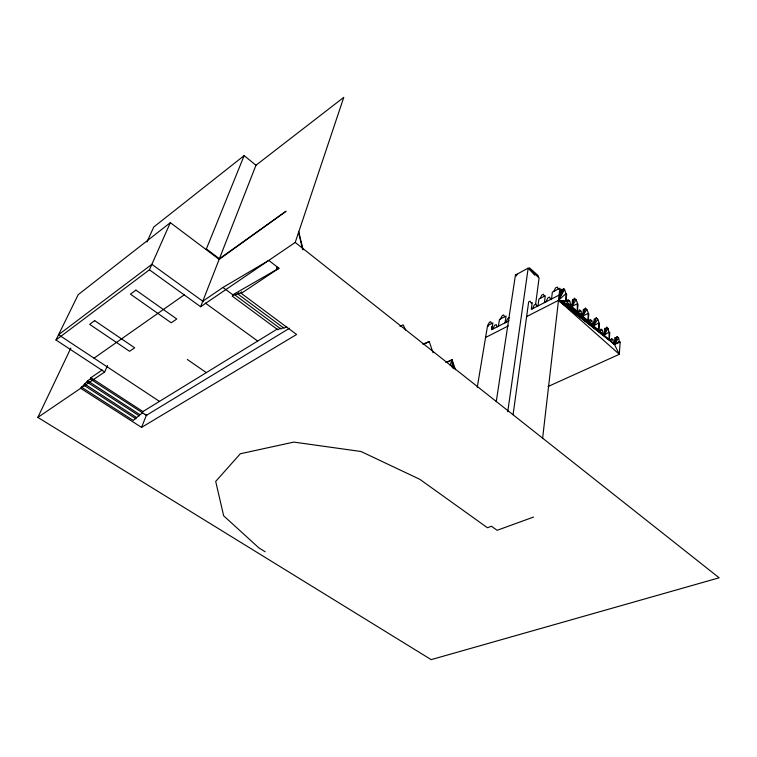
<?xml version="1.0" encoding="UTF-8"?>
<svg xmlns="http://www.w3.org/2000/svg" width="757" height="757" viewBox="0 0 757 757"><rect width="100%" height="100%" fill="white"/><g stroke="black" fill="none" stroke-linecap="round" stroke-linejoin="round"><path stroke-width="1.14" d="M526.635 316.568L558.496 300.34L619.321 354.295L614.447 344.407L615.857 338.322L617.163 336.61L618.564 337.868L619.311 341.416L620.115 342.136L619.321 354.295L548.106 386.496M620.115 342.136L614.447 344.407L614.921 337.49L615.857 338.322M513.076 414.685L528.66 301.892L530.061 301.172L531.177 303.074L532.209 302.545L531.282 309.376L559.101 295.107L560.171 296.063L562.016 290.12L563.643 288.597L558.496 300.34L598.778 330.449L599.345 323.542L597.737 319.189L596.213 317.817L594.784 319.454L593.602 325.841L558.496 300.34L563.643 288.597L564.571 289.439L565.952 293.64L565.905 301.172L614.447 344.407L619.311 341.416M618.564 337.868L614.447 344.407L558.496 300.34L565.905 301.172L566.662 294.274L565.952 293.64L558.496 300.34L588.161 320.996L588.795 314.089L586.826 309.405L585.473 308.184L584.092 309.878L582.682 316.114L558.496 300.34L564.571 289.439M608.051 328.443L604.086 335.181L605.449 329.002L606.688 327.213L608.051 328.443L608.95 332.143L604.086 335.181L558.496 300.34L577.354 311.364L578.045 304.465L576.058 299.734L574.431 298.277L571.828 306.443L558.496 300.34L566.293 301.513L569.709 301.097L571.052 305.762L558.496 300.34L610.095 340.527L612.858 339.619L613.88 343.896M542.58 438.577L559.896 288.218L552.364 292.117L551.531 298.996M560.171 296.063L560.956 289.165L562.016 290.12M544.415 302.639L545.286 295.779L538.908 299.081L538.009 305.923M538.066 276.93L538.236 275.662L529.484 267.864L529.304 269.132L534.66 275.141M535.54 304.711L539.098 277.847L528.178 268.12L515.441 275.046L496.251 401.693M507.739 411.761L528.178 268.12M505.033 322.842L506.073 316.066L499.459 319.492L498.38 326.258M477.279 387.196L487.555 325.652L489.429 322.274L490.593 321.659L491.653 323.532M516.955 274.223L516.454 275.936L515.441 275.046M574.431 298.277L571.828 306.443L577.25 303.756L577.354 311.364M596.213 317.817L593.602 325.841L598.702 322.965L598.778 330.449M606.688 327.213L604.086 335.181L604.625 328.264L605.449 329.002M200.624 306.746L295.221 242.439L343.773 97.36L255.97 165.244L200.624 306.746L149.432 269.814L55.98 339.997L104.655 371.99L107.513 365.536M450.112 365.319L452.033 359.774L445.864 362.48M614.447 344.407L617.163 336.61M585.473 308.184L582.682 316.114L588.066 313.436L588.161 320.996M102.252 369.955L90.897 377.715L90.31 379.02L87.67 380.818L80.658 388.294L141.55 427.393L296.593 334.49L241.256 293.366L241.767 291.965L238.256 294.312L284.026 328.245L286.704 326.608M238.256 294.312L238.767 292.912L235.285 295.239L280.923 329.021L283.591 327.393M235.285 295.239L235.796 293.858L232.333 296.176L277.857 329.787L280.497 328.169M232.333 296.176L232.844 294.785L278.926 268.252L268.773 260.417L222.936 287.461L202.781 301.239M141.55 427.393L146.366 415.338L289.534 328.245M206.112 249.573L244.151 155.611L255.97 165.244M81.254 386.997L133.241 420.419L142.401 412.849L142.931 411.553L277.308 329.011M149.432 269.814L170.334 222.662L219.151 259.377L286.023 211.269L219.398 258.743L206.377 248.939M146.934 242.022L153.756 227.024L244.151 155.611M492.816 329.106L494.51 325.406L496.176 324.545L497.283 326.816M295.221 242.439L719.15 577.799L431.178 659.64L37.85 417.4L70.846 348.106M505.903 322.397L507.739 318.593L509.291 317.798M540.11 298.457L541.757 295.098L543.45 294.218L544.245 296.318M55.98 339.997L78.198 294.672L170.334 222.662M553.821 291.36L555.506 287.953L557.275 287.035L558.373 289.004M532.389 308.809L534.347 304.891L535.852 304.115L537.063 306.415M545.882 301.892L547.86 297.927L549.535 297.066L550.576 299.488M588.87 321.63L590.129 319.331L591.813 320.826L592.845 325.16L558.496 300.34L578.036 311.969L580.922 311.108L582.01 315.518L558.496 300.34L603.424 334.585L602.335 330.232L601.03 329.058L599.572 331.15L558.496 300.34L588.87 321.63L591.813 320.826M500.339 319.038L502.222 315.622L503.547 314.94L504.758 316.748M586.826 309.405L582.682 316.114L583.344 309.216L584.092 309.878M578.036 311.969L579.408 309.755L580.922 311.108M597.737 319.189L593.602 325.841L594.198 318.934L594.784 319.454M576.058 299.734L571.828 306.443L572.547 299.545L573.323 300.245M610.095 340.527L611.609 338.511L612.858 339.619M566.293 301.513L568.062 299.63L569.709 301.097M94.048 358.165L184.386 294.757M37.85 417.4L104.655 371.99M241.256 293.366L278.926 268.252M424.242 344.18L429.219 341.558L433.042 352.705M509.054 320.779L491.766 329.645L492.873 322.898L487.555 325.652L488.36 326.324M485.578 337.49L508.335 325.898M447.103 362.272L452.033 359.774L455.477 369.719M399.923 326.239L403.15 324.857L405.667 330.033M422.785 344.151L429.219 341.558M533.543 517.069L497.103 530.307L491.454 526.247L487.413 527.733L419.823 479.313L361.004 451.503L293.82 442.088L240.31 453.765L215.698 481.424L223.656 515.801L258.743 547.775L265.168 551.768M599.572 331.15L602.335 330.232M84.453 383.913L136.459 417.467M83.866 385.218L135.929 418.772M87.67 380.818L139.685 414.514M87.083 382.124L139.165 415.82M90.897 377.715L142.931 411.553M90.31 379.02L146.366 415.338M159.472 401.38L58.563 334.736L151.864 264.325L203.463 301.731M187.329 359.49L206.33 372.605M205.374 303.112L257.702 341.057M222.936 287.461L233.26 295.088M298.712 231.585L303.103 249.838M298.495 232.238L302.62 249.356M491.596 326.778L492.201 329.532M453.954 368.735L452.033 359.774L452.355 367.959M609.773 332.872L609.262 339.789L608.95 332.143L609.773 332.872M145.372 414.401L146.943 414.912L145.372 414.401M94.672 320.656L89.667 324.365L129.551 351.295L134.67 347.794L94.672 320.656M135.91 290.111L130.459 294.151L171.224 322.804L176.788 319L135.91 290.111M276.844 268.442A1.012 0.672 19.2 0 0 278.491 268.442A1.012 0.672 19.2 0 0 277.289 267.363A1.012 0.672 19.2 0 0 276.844 268.442"/></g></svg>
